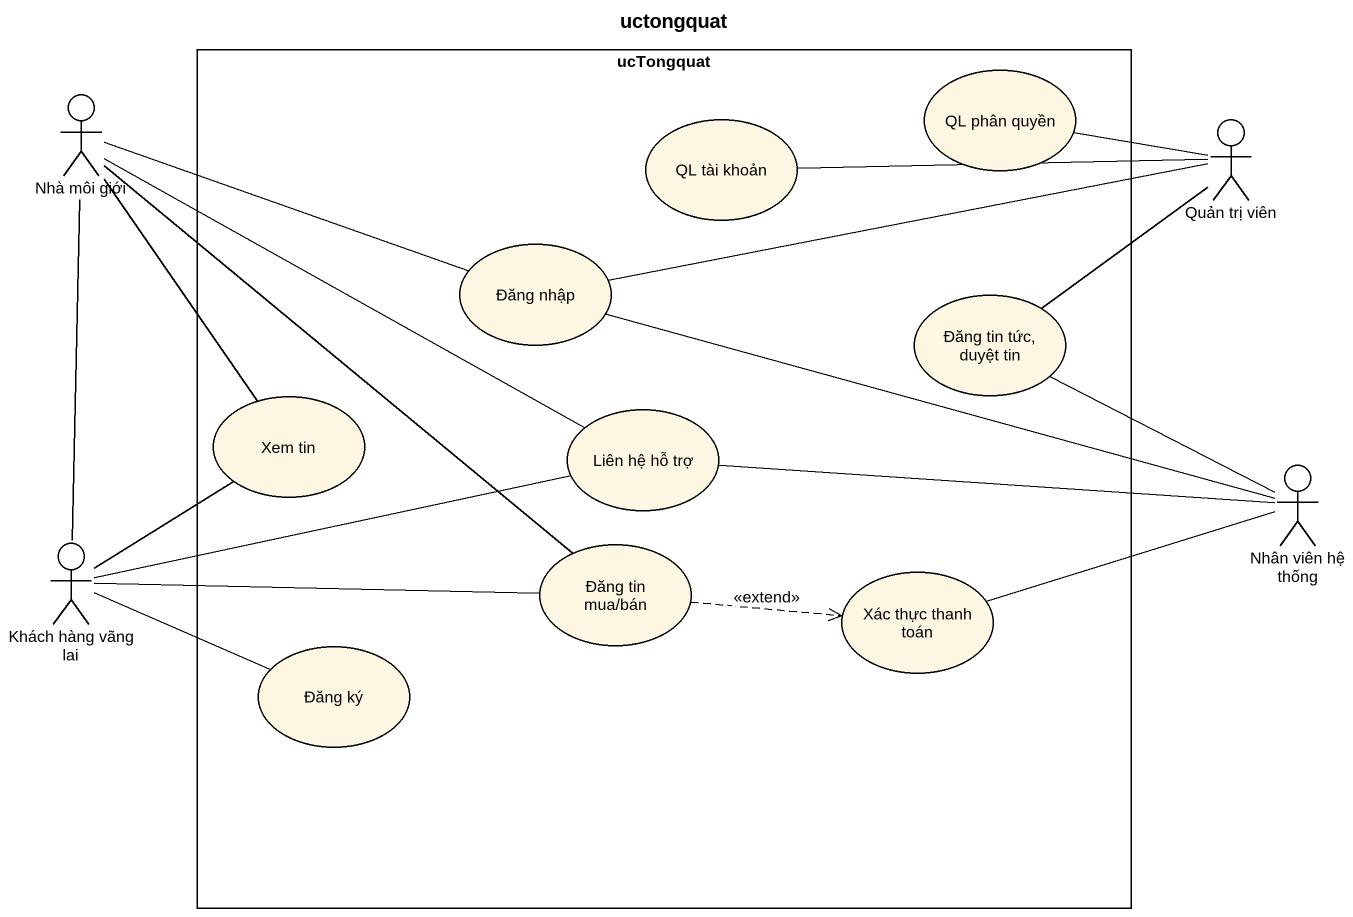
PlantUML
@startuml
title uctongquat
actor "Nhà môi giới" as Nhà_môi_giới
rectangle ucTongquat {
  usecase "QL phân quyền" as QL_phân_quyền
  usecase "QL tài khoản" as QL_tài_khoản
  usecase "Đăng nhập" as Đăng_nhập
  usecase "Đăng tin tức, duyệt tin" as Đăng_tin_tức_duyệt_tin
  usecase "Xem tin" as Xem_tin
  usecase "Liên hệ hỗ trợ" as Liên_hệ_hỗ_trợ
  usecase "Đăng tin mua/bán" as Đăng_tin_mua_bán
  usecase "Xác thực thanh toán" as Xác_thực_thanh_toán
  usecase "Đăng ký" as Đăng_ký
}
actor "Quản trị viên" as Quản_trị_viên
actor "Nhân viên hệ thống" as Nhân_viên_hệ_thống
actor "Khách hàng vãng lai" as Khách_hàng_vãng_lai
Nhà_môi_giới -right- Đăng_nhập
Nhà_môi_giới -- Xem_tin
Nhà_môi_giới -right- Liên_hệ_hỗ_trợ
Nhà_môi_giới -- Đăng_tin_mua_bán
Quản_trị_viên -left- QL_phân_quyền
Quản_trị_viên -left- QL_tài_khoản
Quản_trị_viên -left- Đăng_nhập
Quản_trị_viên -- Đăng_tin_tức_duyệt_tin
Đăng_nhập -right- Nhân_viên_hệ_thống
Nhân_viên_hệ_thống -left- Đăng_tin_tức_duyệt_tin
Nhân_viên_hệ_thống -left- Liên_hệ_hỗ_trợ
Nhân_viên_hệ_thống -left- Xác_thực_thanh_toán
Khách_hàng_vãng_lai -up- Nhà_môi_giới
Khách_hàng_vãng_lai -up- Xem_tin
Khách_hàng_vãng_lai -right- Liên_hệ_hỗ_trợ
Khách_hàng_vãng_lai -right- Đăng_tin_mua_bán
Khách_hàng_vãng_lai -right- Đăng_ký
Đăng_tin_mua_bán .right.> Xác_thực_thanh_toán : <<extend>>
@enduml
